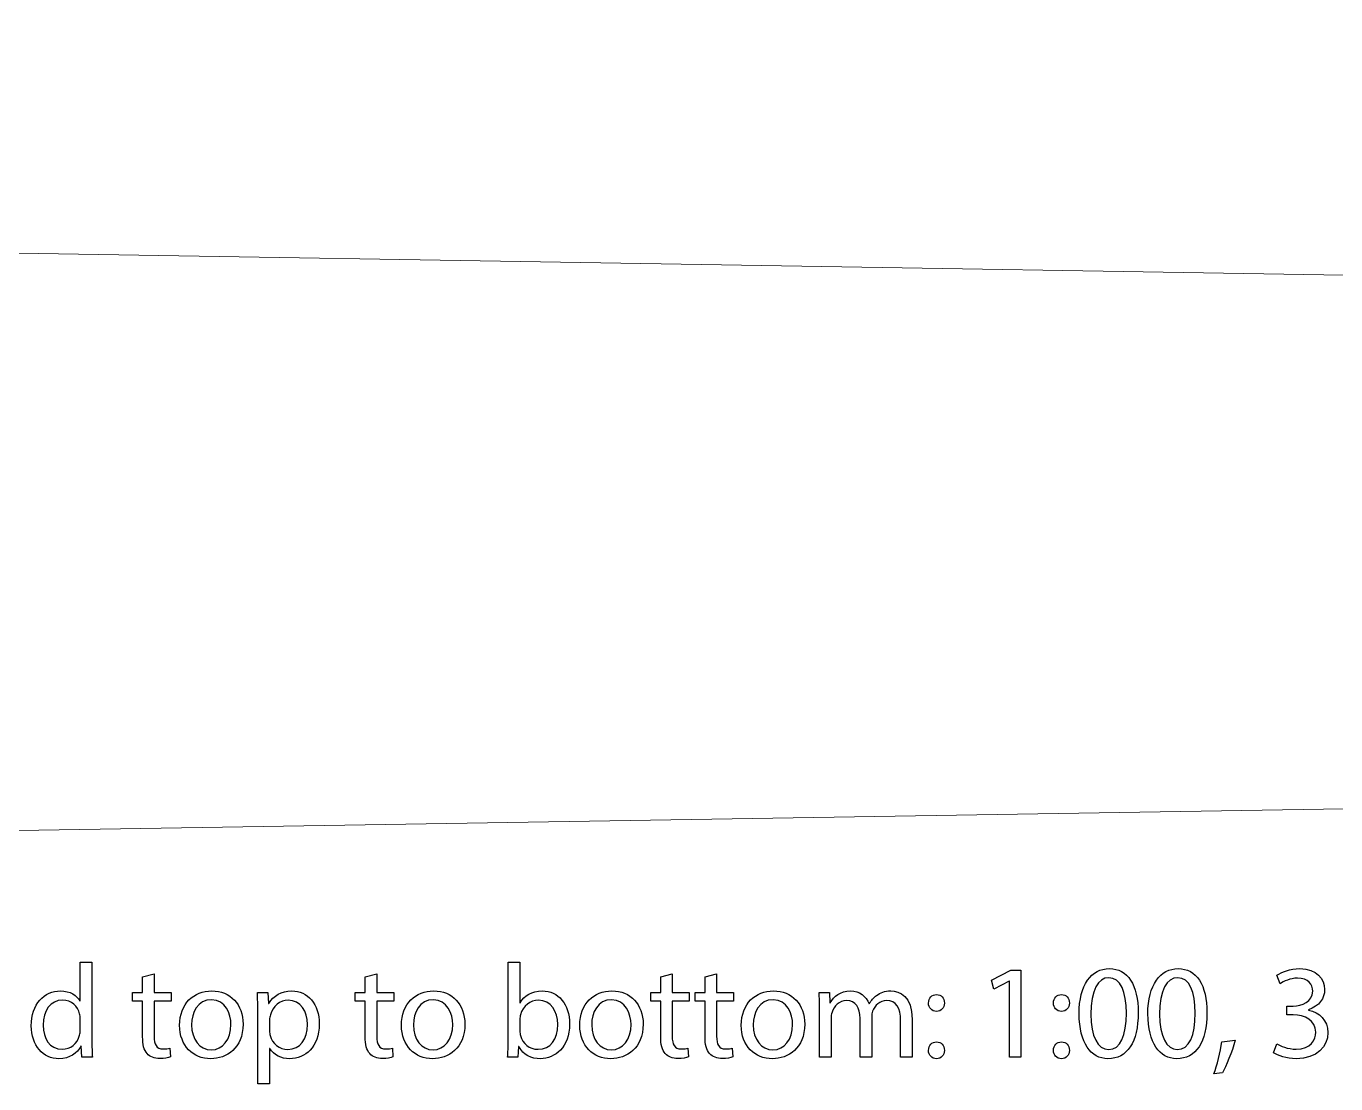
# Model space of a CAD drawing. Header units: centimetres. Extents: x -233 to -82, y 123 to 153.
# Drawn here: x -189.047 to -184.911, y 123.598 to 126.937 of the extents above; entities that cross this region are included whole.
import ezdxf

# ---------------------------------------------------------------- set-up
doc = ezdxf.new("R2010")
doc.units = ezdxf.units.CM
doc.header["$MEASUREMENT"] = 0
doc.layers.add('layer 1', color=7, linetype='Continuous')

msp = doc.modelspace()

# ---------------------------------------------------------------- linework, layer by layer
at = {"layer": 'layer 1', "color": 1, "lineweight": 9}
msp.add_open_spline([(-232.60443, 123.68148), (-232.60443, 123.68148), (-172.60328, 124.66781), (-172.60328, 124.66781), (-172.60328, 124.66781), (-172.60328, 124.66781), (-172.60328, 125.94843), (-172.60328, 125.94843), (-172.60328, 125.94843), (-172.60328, 125.94843), (-232.60443, 126.93688), (-232.60443, 126.93688)], degree=3, knots=[0, 0, 0, 0, 0.25, 0.25, 0.25, 0.25, 0.5, 0.5, 0.5, 0.5, 1, 1, 1, 1], dxfattribs=at)
at = {"layer": 'layer 1'}
for points, knots in [([(-188.87687, 123.98208), (-188.87687, 123.98208), (-188.87687, 123.85968), (-188.87687, 123.85968), (-188.87687, 123.85968), (-188.87687, 123.85968), (-188.87771, 123.85968), (-188.87771, 123.85968), (-188.87771, 123.85968), (-188.88707, 123.87624), (-188.90819, 123.891), (-188.93951, 123.891), (-188.93951, 123.891), (-188.98955, 123.891), (-189.03179, 123.84912), (-189.03143, 123.78096), (-189.03143, 123.78096), (-189.03143, 123.71868), (-188.99327, 123.6768), (-188.94383, 123.6768), (-188.94383, 123.6768), (-188.91035, 123.6768), (-188.88539, 123.6942), (-188.87399, 123.717), (-188.87399, 123.717), (-188.87399, 123.717), (-188.87315, 123.717), (-188.87315, 123.717), (-188.87315, 123.717), (-188.87315, 123.717), (-188.87135, 123.68148), (-188.87135, 123.68148), (-188.87135, 123.68148), (-188.87135, 123.68148), (-188.83799, 123.68148), (-188.83799, 123.68148), (-188.83799, 123.68148), (-188.83919, 123.6954), (-188.83967, 123.71616), (-188.83967, 123.7344), (-188.83967, 123.7344), (-188.83967, 123.7344), (-188.83967, 123.98208), (-188.83967, 123.98208), (-188.83967, 123.98208), (-188.83967, 123.98208), (-188.87687, 123.98208), (-188.87687, 123.98208)], [0, 0, 0, 0, 0.0769231, 0.0769231, 0.0769231, 0.0769231, 0.1538462, 0.1538462, 0.1538462, 0.1538462, 0.2307692, 0.2307692, 0.2307692, 0.2307692, 0.3076923, 0.3076923, 0.3076923, 0.3076923, 0.3846154, 0.3846154, 0.3846154, 0.3846154, 0.4615385, 0.4615385, 0.4615385, 0.4615385, 0.5384615, 0.5384615, 0.5384615, 0.5384615, 0.6153846, 0.6153846, 0.6153846, 0.6153846, 0.6923077, 0.6923077, 0.6923077, 0.6923077, 0.7692308, 0.7692308, 0.7692308, 0.7692308, 0.8461538, 0.8461538, 0.8461538, 0.8461538, 1, 1, 1, 1]), ([(-187.49449, 123.68148), (-187.49449, 123.68148), (-187.49281, 123.71532), (-187.49281, 123.71532), (-187.49281, 123.71532), (-187.49281, 123.71532), (-187.49161, 123.71532), (-187.49161, 123.71532), (-187.49161, 123.71532), (-187.47637, 123.6882), (-187.45261, 123.6768), (-187.42297, 123.6768), (-187.42297, 123.6768), (-187.37725, 123.6768), (-187.33117, 123.71328), (-187.33117, 123.78648), (-187.33117, 123.78648), (-187.33069, 123.84864), (-187.36669, 123.891), (-187.41745, 123.891), (-187.41745, 123.891), (-187.45057, 123.891), (-187.47421, 123.87624), (-187.48729, 123.85332), (-187.48729, 123.85332), (-187.48729, 123.85332), (-187.48825, 123.85332), (-187.48825, 123.85332), (-187.48825, 123.85332), (-187.48825, 123.85332), (-187.48825, 123.98208), (-187.48825, 123.98208), (-187.48825, 123.98208), (-187.48825, 123.98208), (-187.52497, 123.98208), (-187.52497, 123.98208), (-187.52497, 123.98208), (-187.52497, 123.98208), (-187.52497, 123.7344), (-187.52497, 123.7344), (-187.52497, 123.7344), (-187.52497, 123.71616), (-187.52593, 123.6954), (-187.52677, 123.68148), (-187.52677, 123.68148), (-187.52677, 123.68148), (-187.49449, 123.68148), (-187.49449, 123.68148)], [0, 0, 0, 0, 0.0769231, 0.0769231, 0.0769231, 0.0769231, 0.1538462, 0.1538462, 0.1538462, 0.1538462, 0.2307692, 0.2307692, 0.2307692, 0.2307692, 0.3076923, 0.3076923, 0.3076923, 0.3076923, 0.3846154, 0.3846154, 0.3846154, 0.3846154, 0.4615385, 0.4615385, 0.4615385, 0.4615385, 0.5384615, 0.5384615, 0.5384615, 0.5384615, 0.6153846, 0.6153846, 0.6153846, 0.6153846, 0.6923077, 0.6923077, 0.6923077, 0.6923077, 0.7692308, 0.7692308, 0.7692308, 0.7692308, 0.8461538, 0.8461538, 0.8461538, 0.8461538, 1, 1, 1, 1]), ([(-185.62639, 123.96132), (-185.68219, 123.96132), (-185.72203, 123.91056), (-185.72203, 123.81816), (-185.72203, 123.81816), (-185.72119, 123.7272), (-185.68483, 123.6768), (-185.63107, 123.6768), (-185.63107, 123.6768), (-185.57011, 123.6768), (-185.53531, 123.72852), (-185.53531, 123.822), (-185.53531, 123.822), (-185.53531, 123.9096), (-185.56831, 123.96132), (-185.62639, 123.96132)], [0, 0, 0, 0, 0.2, 0.2, 0.2, 0.2, 0.4, 0.4, 0.4, 0.4, 0.6, 0.6, 0.6, 0.6, 1, 1, 1, 1]), ([(-185.40919, 123.96132), (-185.46499, 123.96132), (-185.50483, 123.91056), (-185.50483, 123.81816), (-185.50483, 123.81816), (-185.50399, 123.7272), (-185.46763, 123.6768), (-185.41387, 123.6768), (-185.41387, 123.6768), (-185.35291, 123.6768), (-185.31811, 123.72852), (-185.31811, 123.822), (-185.31811, 123.822), (-185.31811, 123.9096), (-185.35111, 123.96132), (-185.40919, 123.96132)], [0, 0, 0, 0, 0.2, 0.2, 0.2, 0.2, 0.4, 0.4, 0.4, 0.4, 0.6, 0.6, 0.6, 0.6, 1, 1, 1, 1]), ([(-185.10775, 123.6954), (-185.09419, 123.68652), (-185.06707, 123.6768), (-185.03623, 123.6768), (-185.03623, 123.6768), (-184.97011, 123.6768), (-184.93591, 123.71532), (-184.93591, 123.75936), (-184.93591, 123.75936), (-184.93591, 123.79788), (-184.96339, 123.82332), (-184.99723, 123.83004), (-184.99723, 123.83004), (-184.99723, 123.83004), (-184.99723, 123.83088), (-184.99723, 123.83088), (-184.99723, 123.83088), (-184.96339, 123.84324), (-184.94647, 123.86736), (-184.94647, 123.89568), (-184.94647, 123.89568), (-184.94647, 123.92916), (-184.97095, 123.96132), (-185.02519, 123.96132), (-185.02519, 123.96132), (-185.05483, 123.96132), (-185.08279, 123.95076), (-185.09719, 123.94008), (-185.09719, 123.94008), (-185.09719, 123.94008), (-185.08735, 123.91308), (-185.08735, 123.91308), (-185.08735, 123.91308), (-185.07559, 123.92148), (-185.05435, 123.9312), (-185.03239, 123.9312), (-185.03239, 123.9312), (-184.99807, 123.9312), (-184.98415, 123.91176), (-184.98415, 123.8898), (-184.98415, 123.8898), (-184.98415, 123.85716), (-185.01835, 123.84324), (-185.04547, 123.84324), (-185.04547, 123.84324), (-185.04547, 123.84324), (-185.06623, 123.84324), (-185.06623, 123.84324), (-185.06623, 123.84324), (-185.06623, 123.84324), (-185.06623, 123.81528), (-185.06623, 123.81528), (-185.06623, 123.81528), (-185.06623, 123.81528), (-185.04547, 123.81528), (-185.04547, 123.81528), (-185.04547, 123.81528), (-185.00947, 123.81528), (-184.97479, 123.79872), (-184.97443, 123.7602), (-184.97443, 123.7602), (-184.97395, 123.7374), (-184.98883, 123.70692), (-185.03659, 123.70692), (-185.03659, 123.70692), (-185.06239, 123.70692), (-185.08699, 123.71748), (-185.09755, 123.7242), (-185.09755, 123.7242), (-185.09755, 123.7242), (-185.10775, 123.6954), (-185.10775, 123.6954)], [0, 0, 0, 0, 0.0526316, 0.0526316, 0.0526316, 0.0526316, 0.1052632, 0.1052632, 0.1052632, 0.1052632, 0.1578947, 0.1578947, 0.1578947, 0.1578947, 0.2105263, 0.2105263, 0.2105263, 0.2105263, 0.2631579, 0.2631579, 0.2631579, 0.2631579, 0.3157895, 0.3157895, 0.3157895, 0.3157895, 0.3684211, 0.3684211, 0.3684211, 0.3684211, 0.4210526, 0.4210526, 0.4210526, 0.4210526, 0.4736842, 0.4736842, 0.4736842, 0.4736842, 0.5263158, 0.5263158, 0.5263158, 0.5263158, 0.5789474, 0.5789474, 0.5789474, 0.5789474, 0.6315789, 0.6315789, 0.6315789, 0.6315789, 0.6842105, 0.6842105, 0.6842105, 0.6842105, 0.7368421, 0.7368421, 0.7368421, 0.7368421, 0.7894737, 0.7894737, 0.7894737, 0.7894737, 0.8421053, 0.8421053, 0.8421053, 0.8421053, 0.8947368, 0.8947368, 0.8947368, 0.8947368, 1, 1, 1, 1]), ([(-188.67959, 123.93552), (-188.67959, 123.93552), (-188.67959, 123.88632), (-188.67959, 123.88632), (-188.67959, 123.88632), (-188.67959, 123.88632), (-188.71127, 123.88632), (-188.71127, 123.88632), (-188.71127, 123.88632), (-188.71127, 123.88632), (-188.71127, 123.858), (-188.71127, 123.858), (-188.71127, 123.858), (-188.71127, 123.858), (-188.67959, 123.858), (-188.67959, 123.858), (-188.67959, 123.858), (-188.67959, 123.858), (-188.67959, 123.74628), (-188.67959, 123.74628), (-188.67959, 123.74628), (-188.67959, 123.72216), (-188.67575, 123.70392), (-188.66519, 123.69288), (-188.66519, 123.69288), (-188.65631, 123.6828), (-188.64227, 123.67728), (-188.62499, 123.67728), (-188.62499, 123.67728), (-188.61059, 123.67728), (-188.59919, 123.67932), (-188.59199, 123.68232), (-188.59199, 123.68232), (-188.59199, 123.68232), (-188.59367, 123.71028), (-188.59367, 123.71028), (-188.59367, 123.71028), (-188.59835, 123.70896), (-188.60555, 123.70776), (-188.61527, 123.70776), (-188.61527, 123.70776), (-188.63603, 123.70776), (-188.64323, 123.72216), (-188.64323, 123.74748), (-188.64323, 123.74748), (-188.64323, 123.74748), (-188.64323, 123.858), (-188.64323, 123.858), (-188.64323, 123.858), (-188.64323, 123.858), (-188.58983, 123.858), (-188.58983, 123.858), (-188.58983, 123.858), (-188.58983, 123.858), (-188.58983, 123.88632), (-188.58983, 123.88632), (-188.58983, 123.88632), (-188.58983, 123.88632), (-188.64323, 123.88632), (-188.64323, 123.88632), (-188.64323, 123.88632), (-188.64323, 123.88632), (-188.64323, 123.94524), (-188.64323, 123.94524), (-188.64323, 123.94524), (-188.64323, 123.94524), (-188.67959, 123.93552), (-188.67959, 123.93552)], [0, 0, 0, 0, 0.0555556, 0.0555556, 0.0555556, 0.0555556, 0.1111111, 0.1111111, 0.1111111, 0.1111111, 0.1666667, 0.1666667, 0.1666667, 0.1666667, 0.2222222, 0.2222222, 0.2222222, 0.2222222, 0.2777778, 0.2777778, 0.2777778, 0.2777778, 0.3333333, 0.3333333, 0.3333333, 0.3333333, 0.3888889, 0.3888889, 0.3888889, 0.3888889, 0.4444444, 0.4444444, 0.4444444, 0.4444444, 0.5, 0.5, 0.5, 0.5, 0.5555556, 0.5555556, 0.5555556, 0.5555556, 0.6111111, 0.6111111, 0.6111111, 0.6111111, 0.6666667, 0.6666667, 0.6666667, 0.6666667, 0.7222222, 0.7222222, 0.7222222, 0.7222222, 0.7777778, 0.7777778, 0.7777778, 0.7777778, 0.8333333, 0.8333333, 0.8333333, 0.8333333, 0.8888889, 0.8888889, 0.8888889, 0.8888889, 1, 1, 1, 1]), ([(-187.97639, 123.93552), (-187.97639, 123.93552), (-187.97639, 123.88632), (-187.97639, 123.88632), (-187.97639, 123.88632), (-187.97639, 123.88632), (-188.00807, 123.88632), (-188.00807, 123.88632), (-188.00807, 123.88632), (-188.00807, 123.88632), (-188.00807, 123.858), (-188.00807, 123.858), (-188.00807, 123.858), (-188.00807, 123.858), (-187.97639, 123.858), (-187.97639, 123.858), (-187.97639, 123.858), (-187.97639, 123.858), (-187.97639, 123.74628), (-187.97639, 123.74628), (-187.97639, 123.74628), (-187.97639, 123.72216), (-187.97255, 123.70392), (-187.96199, 123.69288), (-187.96199, 123.69288), (-187.95311, 123.6828), (-187.93907, 123.67728), (-187.92179, 123.67728), (-187.92179, 123.67728), (-187.90739, 123.67728), (-187.89599, 123.67932), (-187.88879, 123.68232), (-187.88879, 123.68232), (-187.88879, 123.68232), (-187.89047, 123.71028), (-187.89047, 123.71028), (-187.89047, 123.71028), (-187.89515, 123.70896), (-187.90235, 123.70776), (-187.91207, 123.70776), (-187.91207, 123.70776), (-187.93283, 123.70776), (-187.94003, 123.72216), (-187.94003, 123.74748), (-187.94003, 123.74748), (-187.94003, 123.74748), (-187.94003, 123.858), (-187.94003, 123.858), (-187.94003, 123.858), (-187.94003, 123.858), (-187.88663, 123.858), (-187.88663, 123.858), (-187.88663, 123.858), (-187.88663, 123.858), (-187.88663, 123.88632), (-187.88663, 123.88632), (-187.88663, 123.88632), (-187.88663, 123.88632), (-187.94003, 123.88632), (-187.94003, 123.88632), (-187.94003, 123.88632), (-187.94003, 123.88632), (-187.94003, 123.94524), (-187.94003, 123.94524), (-187.94003, 123.94524), (-187.94003, 123.94524), (-187.97639, 123.93552), (-187.97639, 123.93552)], [0, 0, 0, 0, 0.0555556, 0.0555556, 0.0555556, 0.0555556, 0.1111111, 0.1111111, 0.1111111, 0.1111111, 0.1666667, 0.1666667, 0.1666667, 0.1666667, 0.2222222, 0.2222222, 0.2222222, 0.2222222, 0.2777778, 0.2777778, 0.2777778, 0.2777778, 0.3333333, 0.3333333, 0.3333333, 0.3333333, 0.3888889, 0.3888889, 0.3888889, 0.3888889, 0.4444444, 0.4444444, 0.4444444, 0.4444444, 0.5, 0.5, 0.5, 0.5, 0.5555556, 0.5555556, 0.5555556, 0.5555556, 0.6111111, 0.6111111, 0.6111111, 0.6111111, 0.6666667, 0.6666667, 0.6666667, 0.6666667, 0.7222222, 0.7222222, 0.7222222, 0.7222222, 0.7777778, 0.7777778, 0.7777778, 0.7777778, 0.8333333, 0.8333333, 0.8333333, 0.8333333, 0.8888889, 0.8888889, 0.8888889, 0.8888889, 1, 1, 1, 1]), ([(-187.04329, 123.93552), (-187.04329, 123.93552), (-187.04329, 123.88632), (-187.04329, 123.88632), (-187.04329, 123.88632), (-187.04329, 123.88632), (-187.07497, 123.88632), (-187.07497, 123.88632), (-187.07497, 123.88632), (-187.07497, 123.88632), (-187.07497, 123.858), (-187.07497, 123.858), (-187.07497, 123.858), (-187.07497, 123.858), (-187.04329, 123.858), (-187.04329, 123.858), (-187.04329, 123.858), (-187.04329, 123.858), (-187.04329, 123.74628), (-187.04329, 123.74628), (-187.04329, 123.74628), (-187.04329, 123.72216), (-187.03945, 123.70392), (-187.02889, 123.69288), (-187.02889, 123.69288), (-187.02001, 123.6828), (-187.00597, 123.67728), (-186.98869, 123.67728), (-186.98869, 123.67728), (-186.97429, 123.67728), (-186.96289, 123.67932), (-186.95569, 123.68232), (-186.95569, 123.68232), (-186.95569, 123.68232), (-186.95737, 123.71028), (-186.95737, 123.71028), (-186.95737, 123.71028), (-186.96205, 123.70896), (-186.96925, 123.70776), (-186.97897, 123.70776), (-186.97897, 123.70776), (-186.99973, 123.70776), (-187.00693, 123.72216), (-187.00693, 123.74748), (-187.00693, 123.74748), (-187.00693, 123.74748), (-187.00693, 123.858), (-187.00693, 123.858), (-187.00693, 123.858), (-187.00693, 123.858), (-186.95353, 123.858), (-186.95353, 123.858), (-186.95353, 123.858), (-186.95353, 123.858), (-186.95353, 123.88632), (-186.95353, 123.88632), (-186.95353, 123.88632), (-186.95353, 123.88632), (-187.00693, 123.88632), (-187.00693, 123.88632), (-187.00693, 123.88632), (-187.00693, 123.88632), (-187.00693, 123.94524), (-187.00693, 123.94524), (-187.00693, 123.94524), (-187.00693, 123.94524), (-187.04329, 123.93552), (-187.04329, 123.93552)], [0, 0, 0, 0, 0.0555556, 0.0555556, 0.0555556, 0.0555556, 0.1111111, 0.1111111, 0.1111111, 0.1111111, 0.1666667, 0.1666667, 0.1666667, 0.1666667, 0.2222222, 0.2222222, 0.2222222, 0.2222222, 0.2777778, 0.2777778, 0.2777778, 0.2777778, 0.3333333, 0.3333333, 0.3333333, 0.3333333, 0.3888889, 0.3888889, 0.3888889, 0.3888889, 0.4444444, 0.4444444, 0.4444444, 0.4444444, 0.5, 0.5, 0.5, 0.5, 0.5555556, 0.5555556, 0.5555556, 0.5555556, 0.6111111, 0.6111111, 0.6111111, 0.6111111, 0.6666667, 0.6666667, 0.6666667, 0.6666667, 0.7222222, 0.7222222, 0.7222222, 0.7222222, 0.7777778, 0.7777778, 0.7777778, 0.7777778, 0.8333333, 0.8333333, 0.8333333, 0.8333333, 0.8888889, 0.8888889, 0.8888889, 0.8888889, 1, 1, 1, 1]), ([(-186.90313, 123.93552), (-186.90313, 123.93552), (-186.90313, 123.88632), (-186.90313, 123.88632), (-186.90313, 123.88632), (-186.90313, 123.88632), (-186.93481, 123.88632), (-186.93481, 123.88632), (-186.93481, 123.88632), (-186.93481, 123.88632), (-186.93481, 123.858), (-186.93481, 123.858), (-186.93481, 123.858), (-186.93481, 123.858), (-186.90313, 123.858), (-186.90313, 123.858), (-186.90313, 123.858), (-186.90313, 123.858), (-186.90313, 123.74628), (-186.90313, 123.74628), (-186.90313, 123.74628), (-186.90313, 123.72216), (-186.89929, 123.70392), (-186.88873, 123.69288), (-186.88873, 123.69288), (-186.87985, 123.6828), (-186.86581, 123.67728), (-186.84853, 123.67728), (-186.84853, 123.67728), (-186.83413, 123.67728), (-186.82273, 123.67932), (-186.81553, 123.68232), (-186.81553, 123.68232), (-186.81553, 123.68232), (-186.81721, 123.71028), (-186.81721, 123.71028), (-186.81721, 123.71028), (-186.82189, 123.70896), (-186.82909, 123.70776), (-186.83881, 123.70776), (-186.83881, 123.70776), (-186.85957, 123.70776), (-186.86677, 123.72216), (-186.86677, 123.74748), (-186.86677, 123.74748), (-186.86677, 123.74748), (-186.86677, 123.858), (-186.86677, 123.858), (-186.86677, 123.858), (-186.86677, 123.858), (-186.81337, 123.858), (-186.81337, 123.858), (-186.81337, 123.858), (-186.81337, 123.858), (-186.81337, 123.88632), (-186.81337, 123.88632), (-186.81337, 123.88632), (-186.81337, 123.88632), (-186.86677, 123.88632), (-186.86677, 123.88632), (-186.86677, 123.88632), (-186.86677, 123.88632), (-186.86677, 123.94524), (-186.86677, 123.94524), (-186.86677, 123.94524), (-186.86677, 123.94524), (-186.90313, 123.93552), (-186.90313, 123.93552)], [0, 0, 0, 0, 0.0555556, 0.0555556, 0.0555556, 0.0555556, 0.1111111, 0.1111111, 0.1111111, 0.1111111, 0.1666667, 0.1666667, 0.1666667, 0.1666667, 0.2222222, 0.2222222, 0.2222222, 0.2222222, 0.2777778, 0.2777778, 0.2777778, 0.2777778, 0.3333333, 0.3333333, 0.3333333, 0.3333333, 0.3888889, 0.3888889, 0.3888889, 0.3888889, 0.4444444, 0.4444444, 0.4444444, 0.4444444, 0.5, 0.5, 0.5, 0.5, 0.5555556, 0.5555556, 0.5555556, 0.5555556, 0.6111111, 0.6111111, 0.6111111, 0.6111111, 0.6666667, 0.6666667, 0.6666667, 0.6666667, 0.7222222, 0.7222222, 0.7222222, 0.7222222, 0.7777778, 0.7777778, 0.7777778, 0.7777778, 0.8333333, 0.8333333, 0.8333333, 0.8333333, 0.8888889, 0.8888889, 0.8888889, 0.8888889, 1, 1, 1, 1]), ([(-185.94211, 123.68148), (-185.94211, 123.68148), (-185.90623, 123.68148), (-185.90623, 123.68148), (-185.90623, 123.68148), (-185.90623, 123.68148), (-185.90623, 123.95664), (-185.90623, 123.95664), (-185.90623, 123.95664), (-185.90623, 123.95664), (-185.93791, 123.95664), (-185.93791, 123.95664), (-185.93791, 123.95664), (-185.93791, 123.95664), (-185.99803, 123.92448), (-185.99803, 123.92448), (-185.99803, 123.92448), (-185.99803, 123.92448), (-185.99083, 123.89616), (-185.99083, 123.89616), (-185.99083, 123.89616), (-185.99083, 123.89616), (-185.94295, 123.92196), (-185.94295, 123.92196), (-185.94295, 123.92196), (-185.94295, 123.92196), (-185.94211, 123.92196), (-185.94211, 123.92196), (-185.94211, 123.92196), (-185.94211, 123.92196), (-185.94211, 123.68148), (-185.94211, 123.68148)], [0, 0, 0, 0, 0.1111111, 0.1111111, 0.1111111, 0.1111111, 0.2222222, 0.2222222, 0.2222222, 0.2222222, 0.3333333, 0.3333333, 0.3333333, 0.3333333, 0.4444444, 0.4444444, 0.4444444, 0.4444444, 0.5555556, 0.5555556, 0.5555556, 0.5555556, 0.6666667, 0.6666667, 0.6666667, 0.6666667, 0.7777778, 0.7777778, 0.7777778, 0.7777778, 1, 1, 1, 1]), ([(-185.62843, 123.93252), (-185.58991, 123.93252), (-185.57263, 123.88812), (-185.57263, 123.82032), (-185.57263, 123.82032), (-185.57263, 123.75012), (-185.59075, 123.7056), (-185.62891, 123.7056), (-185.62891, 123.7056), (-185.66275, 123.7056), (-185.68483, 123.74628), (-185.68483, 123.8178), (-185.68483, 123.8178), (-185.68483, 123.89268), (-185.66107, 123.93252), (-185.62843, 123.93252)], [0, 0, 0, 0, 0.2, 0.2, 0.2, 0.2, 0.4, 0.4, 0.4, 0.4, 0.6, 0.6, 0.6, 0.6, 1, 1, 1, 1]), ([(-185.41123, 123.93252), (-185.37271, 123.93252), (-185.35543, 123.88812), (-185.35543, 123.82032), (-185.35543, 123.82032), (-185.35543, 123.75012), (-185.37355, 123.7056), (-185.41171, 123.7056), (-185.41171, 123.7056), (-185.44555, 123.7056), (-185.46763, 123.74628), (-185.46763, 123.8178), (-185.46763, 123.8178), (-185.46763, 123.89268), (-185.44387, 123.93252), (-185.41123, 123.93252)], [0, 0, 0, 0, 0.2, 0.2, 0.2, 0.2, 0.4, 0.4, 0.4, 0.4, 0.6, 0.6, 0.6, 0.6, 1, 1, 1, 1]), ([(-188.46107, 123.891), (-188.51783, 123.891), (-188.56271, 123.8508), (-188.56271, 123.78228), (-188.56271, 123.78228), (-188.56271, 123.71748), (-188.51999, 123.6768), (-188.46443, 123.6768), (-188.46443, 123.6768), (-188.41499, 123.6768), (-188.36243, 123.7098), (-188.36243, 123.78564), (-188.36243, 123.78564), (-188.36243, 123.84828), (-188.40227, 123.891), (-188.46107, 123.891)], [0, 0, 0, 0, 0.2, 0.2, 0.2, 0.2, 0.4, 0.4, 0.4, 0.4, 0.6, 0.6, 0.6, 0.6, 1, 1, 1, 1]), ([(-188.31539, 123.5976), (-188.31539, 123.5976), (-188.27867, 123.5976), (-188.27867, 123.5976), (-188.27867, 123.5976), (-188.27867, 123.5976), (-188.27867, 123.70896), (-188.27867, 123.70896), (-188.27867, 123.70896), (-188.27867, 123.70896), (-188.27771, 123.70896), (-188.27771, 123.70896), (-188.27771, 123.70896), (-188.26547, 123.68868), (-188.24183, 123.6768), (-188.21471, 123.6768), (-188.21471, 123.6768), (-188.16647, 123.6768), (-188.12159, 123.71328), (-188.12159, 123.78684), (-188.12159, 123.78684), (-188.12159, 123.84912), (-188.15879, 123.891), (-188.20835, 123.891), (-188.20835, 123.891), (-188.24183, 123.891), (-188.26595, 123.87624), (-188.28119, 123.85128), (-188.28119, 123.85128), (-188.28119, 123.85128), (-188.28203, 123.85128), (-188.28203, 123.85128), (-188.28203, 123.85128), (-188.28203, 123.85128), (-188.28371, 123.88632), (-188.28371, 123.88632), (-188.28371, 123.88632), (-188.28371, 123.88632), (-188.31719, 123.88632), (-188.31719, 123.88632), (-188.31719, 123.88632), (-188.31635, 123.86688), (-188.31539, 123.84576), (-188.31539, 123.81948), (-188.31539, 123.81948), (-188.31539, 123.81948), (-188.31539, 123.5976), (-188.31539, 123.5976)], [0, 0, 0, 0, 0.0769231, 0.0769231, 0.0769231, 0.0769231, 0.1538462, 0.1538462, 0.1538462, 0.1538462, 0.2307692, 0.2307692, 0.2307692, 0.2307692, 0.3076923, 0.3076923, 0.3076923, 0.3076923, 0.3846154, 0.3846154, 0.3846154, 0.3846154, 0.4615385, 0.4615385, 0.4615385, 0.4615385, 0.5384615, 0.5384615, 0.5384615, 0.5384615, 0.6153846, 0.6153846, 0.6153846, 0.6153846, 0.6923077, 0.6923077, 0.6923077, 0.6923077, 0.7692308, 0.7692308, 0.7692308, 0.7692308, 0.8461538, 0.8461538, 0.8461538, 0.8461538, 1, 1, 1, 1]), ([(-187.76041, 123.891), (-187.81717, 123.891), (-187.86205, 123.8508), (-187.86205, 123.78228), (-187.86205, 123.78228), (-187.86205, 123.71748), (-187.81933, 123.6768), (-187.76377, 123.6768), (-187.76377, 123.6768), (-187.71433, 123.6768), (-187.66177, 123.7098), (-187.66177, 123.78564), (-187.66177, 123.78564), (-187.66177, 123.84828), (-187.70161, 123.891), (-187.76041, 123.891)], [0, 0, 0, 0, 0.2, 0.2, 0.2, 0.2, 0.4, 0.4, 0.4, 0.4, 0.6, 0.6, 0.6, 0.6, 1, 1, 1, 1]), ([(-187.19737, 123.891), (-187.25413, 123.891), (-187.29901, 123.8508), (-187.29901, 123.78228), (-187.29901, 123.78228), (-187.29901, 123.71748), (-187.25629, 123.6768), (-187.20073, 123.6768), (-187.20073, 123.6768), (-187.15129, 123.6768), (-187.09873, 123.7098), (-187.09873, 123.78564), (-187.09873, 123.78564), (-187.09873, 123.84828), (-187.13857, 123.891), (-187.19737, 123.891)], [0, 0, 0, 0, 0.2, 0.2, 0.2, 0.2, 0.4, 0.4, 0.4, 0.4, 0.6, 0.6, 0.6, 0.6, 1, 1, 1, 1]), ([(-186.68719, 123.891), (-186.74395, 123.891), (-186.78883, 123.8508), (-186.78883, 123.78228), (-186.78883, 123.78228), (-186.78883, 123.71748), (-186.74611, 123.6768), (-186.69055, 123.6768), (-186.69055, 123.6768), (-186.64111, 123.6768), (-186.58855, 123.7098), (-186.58855, 123.78564), (-186.58855, 123.78564), (-186.58855, 123.84828), (-186.62839, 123.891), (-186.68719, 123.891)], [0, 0, 0, 0, 0.2, 0.2, 0.2, 0.2, 0.4, 0.4, 0.4, 0.4, 0.6, 0.6, 0.6, 0.6, 1, 1, 1, 1]), ([(-186.54151, 123.68148), (-186.54151, 123.68148), (-186.50515, 123.68148), (-186.50515, 123.68148), (-186.50515, 123.68148), (-186.50515, 123.68148), (-186.50515, 123.80508), (-186.50515, 123.80508), (-186.50515, 123.80508), (-186.50515, 123.81144), (-186.50431, 123.8178), (-186.50215, 123.82332), (-186.50215, 123.82332), (-186.49627, 123.84192), (-186.47935, 123.86052), (-186.45607, 123.86052), (-186.45607, 123.86052), (-186.42763, 123.86052), (-186.41335, 123.83688), (-186.41335, 123.80424), (-186.41335, 123.80424), (-186.41335, 123.80424), (-186.41335, 123.68148), (-186.41335, 123.68148), (-186.41335, 123.68148), (-186.41335, 123.68148), (-186.37687, 123.68148), (-186.37687, 123.68148), (-186.37687, 123.68148), (-186.37687, 123.68148), (-186.37687, 123.80808), (-186.37687, 123.80808), (-186.37687, 123.80808), (-186.37687, 123.8148), (-186.37567, 123.82164), (-186.37387, 123.82668), (-186.37387, 123.82668), (-186.36763, 123.84492), (-186.35107, 123.86052), (-186.32995, 123.86052), (-186.32995, 123.86052), (-186.29983, 123.86052), (-186.28543, 123.83688), (-186.28543, 123.79752), (-186.28543, 123.79752), (-186.28543, 123.79752), (-186.28543, 123.68148), (-186.28543, 123.68148), (-186.28543, 123.68148), (-186.28543, 123.68148), (-186.24907, 123.68148), (-186.24907, 123.68148), (-186.24907, 123.68148), (-186.24907, 123.68148), (-186.24907, 123.80208), (-186.24907, 123.80208), (-186.24907, 123.80208), (-186.24907, 123.87324), (-186.28927, 123.891), (-186.31639, 123.891), (-186.31639, 123.891), (-186.33583, 123.891), (-186.34939, 123.88596), (-186.36163, 123.8766), (-186.36163, 123.8766), (-186.37015, 123.87024), (-186.37819, 123.86136), (-186.38455, 123.84996), (-186.38455, 123.84996), (-186.38455, 123.84996), (-186.38539, 123.84996), (-186.38539, 123.84996), (-186.38539, 123.84996), (-186.39427, 123.87408), (-186.41539, 123.891), (-186.44335, 123.891), (-186.44335, 123.891), (-186.47719, 123.891), (-186.49627, 123.87288), (-186.50767, 123.85332), (-186.50767, 123.85332), (-186.50767, 123.85332), (-186.50899, 123.85332), (-186.50899, 123.85332), (-186.50899, 123.85332), (-186.50899, 123.85332), (-186.51067, 123.88632), (-186.51067, 123.88632), (-186.51067, 123.88632), (-186.51067, 123.88632), (-186.54331, 123.88632), (-186.54331, 123.88632), (-186.54331, 123.88632), (-186.54199, 123.8694), (-186.54151, 123.85212), (-186.54151, 123.83088), (-186.54151, 123.83088), (-186.54151, 123.83088), (-186.54151, 123.68148), (-186.54151, 123.68148)], [0, 0, 0, 0, 0.0384615, 0.0384615, 0.0384615, 0.0384615, 0.0769231, 0.0769231, 0.0769231, 0.0769231, 0.1153846, 0.1153846, 0.1153846, 0.1153846, 0.1538462, 0.1538462, 0.1538462, 0.1538462, 0.1923077, 0.1923077, 0.1923077, 0.1923077, 0.2307692, 0.2307692, 0.2307692, 0.2307692, 0.2692308, 0.2692308, 0.2692308, 0.2692308, 0.3076923, 0.3076923, 0.3076923, 0.3076923, 0.3461538, 0.3461538, 0.3461538, 0.3461538, 0.3846154, 0.3846154, 0.3846154, 0.3846154, 0.4230769, 0.4230769, 0.4230769, 0.4230769, 0.4615385, 0.4615385, 0.4615385, 0.4615385, 0.5, 0.5, 0.5, 0.5, 0.5384615, 0.5384615, 0.5384615, 0.5384615, 0.5769231, 0.5769231, 0.5769231, 0.5769231, 0.6153846, 0.6153846, 0.6153846, 0.6153846, 0.6538462, 0.6538462, 0.6538462, 0.6538462, 0.6923077, 0.6923077, 0.6923077, 0.6923077, 0.7307692, 0.7307692, 0.7307692, 0.7307692, 0.7692308, 0.7692308, 0.7692308, 0.7692308, 0.8076923, 0.8076923, 0.8076923, 0.8076923, 0.8461538, 0.8461538, 0.8461538, 0.8461538, 0.8846154, 0.8846154, 0.8846154, 0.8846154, 0.9230769, 0.9230769, 0.9230769, 0.9230769, 1, 1, 1, 1]), ([(-186.17239, 123.82632), (-186.15679, 123.82632), (-186.14707, 123.83772), (-186.14707, 123.85248), (-186.14707, 123.85248), (-186.14743, 123.8682), (-186.15715, 123.87912), (-186.17203, 123.87912), (-186.17203, 123.87912), (-186.18679, 123.87912), (-186.19747, 123.8682), (-186.19747, 123.85248), (-186.19747, 123.85248), (-186.19747, 123.83772), (-186.18727, 123.82632), (-186.17239, 123.82632)], [0, 0, 0, 0, 0.2, 0.2, 0.2, 0.2, 0.4, 0.4, 0.4, 0.4, 0.6, 0.6, 0.6, 0.6, 1, 1, 1, 1]), ([(-185.77783, 123.82632), (-185.76223, 123.82632), (-185.75251, 123.83772), (-185.75251, 123.85248), (-185.75251, 123.85248), (-185.75287, 123.8682), (-185.76259, 123.87912), (-185.77747, 123.87912), (-185.77747, 123.87912), (-185.79223, 123.87912), (-185.80291, 123.8682), (-185.80291, 123.85248), (-185.80291, 123.85248), (-185.80291, 123.83772), (-185.79271, 123.82632), (-185.77783, 123.82632)], [0, 0, 0, 0, 0.2, 0.2, 0.2, 0.2, 0.4, 0.4, 0.4, 0.4, 0.6, 0.6, 0.6, 0.6, 1, 1, 1, 1]), ([(-188.87687, 123.7674), (-188.87687, 123.76152), (-188.87735, 123.75636), (-188.87855, 123.75132), (-188.87855, 123.75132), (-188.88539, 123.72336), (-188.90819, 123.70692), (-188.93315, 123.70692), (-188.93315, 123.70692), (-188.97347, 123.70692), (-188.99375, 123.74112), (-188.99375, 123.78264), (-188.99375, 123.78264), (-188.99375, 123.828), (-188.97083, 123.86184), (-188.93231, 123.86184), (-188.93231, 123.86184), (-188.90447, 123.86184), (-188.88407, 123.8424), (-188.87855, 123.81864), (-188.87855, 123.81864), (-188.87735, 123.81396), (-188.87687, 123.8076), (-188.87687, 123.80292), (-188.87687, 123.80292), (-188.87687, 123.80292), (-188.87687, 123.7674), (-188.87687, 123.7674)], [0, 0, 0, 0, 0.125, 0.125, 0.125, 0.125, 0.25, 0.25, 0.25, 0.25, 0.375, 0.375, 0.375, 0.375, 0.5, 0.5, 0.5, 0.5, 0.625, 0.625, 0.625, 0.625, 0.75, 0.75, 0.75, 0.75, 1, 1, 1, 1]), ([(-188.46191, 123.86304), (-188.41787, 123.86304), (-188.40059, 123.81912), (-188.40059, 123.78432), (-188.40059, 123.78432), (-188.40059, 123.73824), (-188.42723, 123.70476), (-188.46275, 123.70476), (-188.46275, 123.70476), (-188.49923, 123.70476), (-188.52503, 123.7386), (-188.52503, 123.78348), (-188.52503, 123.78348), (-188.52503, 123.82248), (-188.50595, 123.86304), (-188.46191, 123.86304)], [0, 0, 0, 0, 0.2, 0.2, 0.2, 0.2, 0.4, 0.4, 0.4, 0.4, 0.6, 0.6, 0.6, 0.6, 1, 1, 1, 1]), ([(-188.27867, 123.80004), (-188.27867, 123.80508), (-188.27735, 123.8106), (-188.27603, 123.81528), (-188.27603, 123.81528), (-188.26883, 123.84324), (-188.24519, 123.86136), (-188.21975, 123.86136), (-188.21975, 123.86136), (-188.18039, 123.86136), (-188.15879, 123.82632), (-188.15879, 123.78516), (-188.15879, 123.78516), (-188.15879, 123.73824), (-188.18171, 123.70608), (-188.22107, 123.70608), (-188.22107, 123.70608), (-188.24771, 123.70608), (-188.27015, 123.72384), (-188.27687, 123.74964), (-188.27687, 123.74964), (-188.27771, 123.75432), (-188.27867, 123.75936), (-188.27867, 123.76488), (-188.27867, 123.76488), (-188.27867, 123.76488), (-188.27867, 123.80004), (-188.27867, 123.80004)], [0, 0, 0, 0, 0.125, 0.125, 0.125, 0.125, 0.25, 0.25, 0.25, 0.25, 0.375, 0.375, 0.375, 0.375, 0.5, 0.5, 0.5, 0.5, 0.625, 0.625, 0.625, 0.625, 0.75, 0.75, 0.75, 0.75, 1, 1, 1, 1]), ([(-187.76125, 123.86304), (-187.71721, 123.86304), (-187.69993, 123.81912), (-187.69993, 123.78432), (-187.69993, 123.78432), (-187.69993, 123.73824), (-187.72657, 123.70476), (-187.76209, 123.70476), (-187.76209, 123.70476), (-187.79857, 123.70476), (-187.82437, 123.7386), (-187.82437, 123.78348), (-187.82437, 123.78348), (-187.82437, 123.82248), (-187.80529, 123.86304), (-187.76125, 123.86304)], [0, 0, 0, 0, 0.2, 0.2, 0.2, 0.2, 0.4, 0.4, 0.4, 0.4, 0.6, 0.6, 0.6, 0.6, 1, 1, 1, 1]), ([(-187.48825, 123.8004), (-187.48825, 123.8064), (-187.48693, 123.81144), (-187.48609, 123.81564), (-187.48609, 123.81564), (-187.47841, 123.84408), (-187.45477, 123.86136), (-187.42933, 123.86136), (-187.42933, 123.86136), (-187.38961, 123.86136), (-187.36837, 123.82632), (-187.36837, 123.78516), (-187.36837, 123.78516), (-187.36837, 123.73824), (-187.39165, 123.70644), (-187.43065, 123.70644), (-187.43065, 123.70644), (-187.45777, 123.70644), (-187.47925, 123.7242), (-187.48645, 123.75012), (-187.48645, 123.75012), (-187.48729, 123.75432), (-187.48825, 123.759), (-187.48825, 123.76356), (-187.48825, 123.76356), (-187.48825, 123.76356), (-187.48825, 123.8004), (-187.48825, 123.8004)], [0, 0, 0, 0, 0.125, 0.125, 0.125, 0.125, 0.25, 0.25, 0.25, 0.25, 0.375, 0.375, 0.375, 0.375, 0.5, 0.5, 0.5, 0.5, 0.625, 0.625, 0.625, 0.625, 0.75, 0.75, 0.75, 0.75, 1, 1, 1, 1]), ([(-187.19821, 123.86304), (-187.15417, 123.86304), (-187.13689, 123.81912), (-187.13689, 123.78432), (-187.13689, 123.78432), (-187.13689, 123.73824), (-187.16353, 123.70476), (-187.19905, 123.70476), (-187.19905, 123.70476), (-187.23553, 123.70476), (-187.26133, 123.7386), (-187.26133, 123.78348), (-187.26133, 123.78348), (-187.26133, 123.82248), (-187.24225, 123.86304), (-187.19821, 123.86304)], [0, 0, 0, 0, 0.2, 0.2, 0.2, 0.2, 0.4, 0.4, 0.4, 0.4, 0.6, 0.6, 0.6, 0.6, 1, 1, 1, 1]), ([(-186.68803, 123.86304), (-186.64399, 123.86304), (-186.62671, 123.81912), (-186.62671, 123.78432), (-186.62671, 123.78432), (-186.62671, 123.73824), (-186.65335, 123.70476), (-186.68887, 123.70476), (-186.68887, 123.70476), (-186.72535, 123.70476), (-186.75115, 123.7386), (-186.75115, 123.78348), (-186.75115, 123.78348), (-186.75115, 123.82248), (-186.73207, 123.86304), (-186.68803, 123.86304)], [0, 0, 0, 0, 0.2, 0.2, 0.2, 0.2, 0.4, 0.4, 0.4, 0.4, 0.6, 0.6, 0.6, 0.6, 1, 1, 1, 1]), ([(-186.17239, 123.6768), (-186.15679, 123.6768), (-186.14707, 123.6882), (-186.14707, 123.70308), (-186.14707, 123.70308), (-186.14743, 123.71868), (-186.15715, 123.72972), (-186.17203, 123.72972), (-186.17203, 123.72972), (-186.18679, 123.72972), (-186.19747, 123.71868), (-186.19747, 123.70308), (-186.19747, 123.70308), (-186.19747, 123.6882), (-186.18727, 123.6768), (-186.17239, 123.6768)], [0, 0, 0, 0, 0.2, 0.2, 0.2, 0.2, 0.4, 0.4, 0.4, 0.4, 0.6, 0.6, 0.6, 0.6, 1, 1, 1, 1]), ([(-185.77783, 123.6768), (-185.76223, 123.6768), (-185.75251, 123.6882), (-185.75251, 123.70308), (-185.75251, 123.70308), (-185.75287, 123.71868), (-185.76259, 123.72972), (-185.77747, 123.72972), (-185.77747, 123.72972), (-185.79223, 123.72972), (-185.80291, 123.71868), (-185.80291, 123.70308), (-185.80291, 123.70308), (-185.80291, 123.6882), (-185.79271, 123.6768), (-185.77783, 123.6768)], [0, 0, 0, 0, 0.2, 0.2, 0.2, 0.2, 0.4, 0.4, 0.4, 0.4, 0.6, 0.6, 0.6, 0.6, 1, 1, 1, 1]), ([(-185.26939, 123.63192), (-185.25763, 123.65184), (-185.23891, 123.69888), (-185.22919, 123.73488), (-185.22919, 123.73488), (-185.22919, 123.73488), (-185.27071, 123.73056), (-185.27071, 123.73056), (-185.27071, 123.73056), (-185.27539, 123.69972), (-185.28679, 123.65436), (-185.29615, 123.6294), (-185.29615, 123.6294), (-185.29615, 123.6294), (-185.26939, 123.63192), (-185.26939, 123.63192)], [0, 0, 0, 0, 0.2, 0.2, 0.2, 0.2, 0.4, 0.4, 0.4, 0.4, 0.6, 0.6, 0.6, 0.6, 1, 1, 1, 1])]:
    msp.add_open_spline(points, degree=3, knots=knots, dxfattribs=at)

doc.saveas('drawing.dxf')
